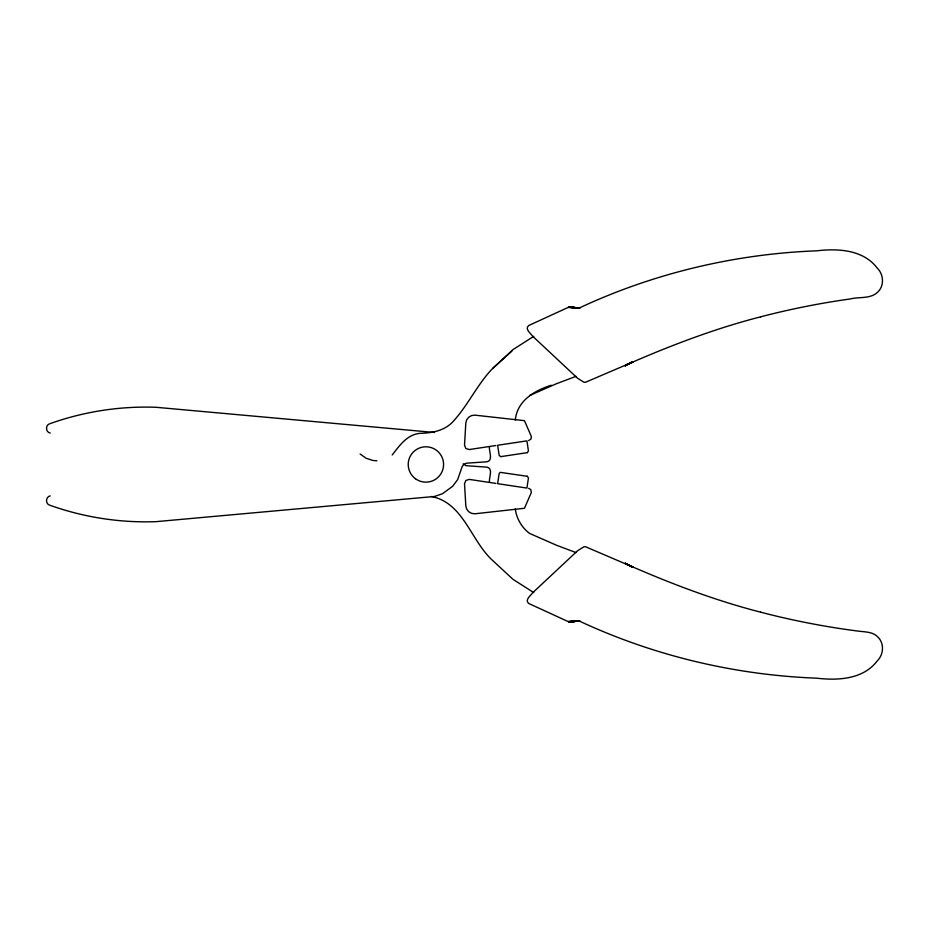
<?xml version="1.0" encoding="UTF-8"?>
<svg xmlns="http://www.w3.org/2000/svg" width="929" height="929" viewBox="0 0 929 929"><rect width="100%" height="100%" fill="white"/><g stroke="black" fill="none" stroke-linecap="round" stroke-linejoin="round"><path stroke-width="1.39" d="M579.522 307.882C653.25 273.405 734.92 253.896 816.614 250.83C837.633 248.368 863.099 249.495 877.104 267.947C883.793 274.287 884.571 285.969 877.522 292.31C870.206 299.173 858.988 296.641 850.058 298.987C819.947 303.179 789.673 309.241 760.619 316.835M760.619 612.165C792.6 620.537 825.951 627.005 859.116 631.221C865.352 631.975 872.737 631.836 877.522 636.69C884.571 643.031 883.793 654.713 877.104 661.053C863.099 679.505 837.633 680.632 816.614 678.17C734.816 675.058 653.621 655.711 579.417 621.095L568.653 621.466L579.766 621.071L568.85 621.745L578.523 621.083M489.513 482.186C488.549 478.307 493.647 468.541 487.04 467.159L466.207 465.696L463.13 463.954M515.281 420.013C517.256 400.759 534.175 390.703 551.222 385.233M533.792 336.31L512.924 349.652L492.579 368.534C476.751 384.92 467.589 406.403 451.877 422.788C443.296 431.161 431.102 433.1 419.641 433.344C406.832 434.795 399.377 445.815 392.189 454.989M492.579 368.534L511.833 351.15M760.735 316.801C714.761 328.599 669.333 345.913 625.612 365.202L632.788 362.02L585.444 382.295L583.842 382.167L577.548 378.219L532.596 336.17C530.68 333.302 524.513 329.029 528.647 325.556L569.152 306.965L576.224 307.894M625.171 365.759L631.894 362.02M529.611 395.522L556.494 383.7L576.015 376.35M50.224 495.865C45.626 496.667 45.184 503.797 49.643 505.155C83.645 517.337 119.946 522.969 156.037 521.657L434.505 496.469L442.471 493.74L452.644 486.308L457.683 479.55L462.189 466.521L464.012 464.175L466.799 463.165L487.04 461.783C493.647 460.389 488.549 450.635 489.513 446.756M527.173 452.667L528.462 451.111L526.929 440.857L497.63 445.27L499.187 455.512L500.87 456.627M528.636 440.601L531.051 438.929L531.342 436.467L524.455 420.663L474.94 415.147L471.607 415.565L468.704 417.237L466.66 419.896L465.812 423.148L464.523 445.188L465.87 448.51L469.308 449.543L495.923 445.525M500.719 456.65L527.324 452.644M576.224 621.106L569.152 622.035L528.647 603.444C524.513 599.971 530.668 595.698 532.596 592.83L577.548 550.781L583.842 546.833L585.444 546.705L632.73 566.957L625.612 563.798C669.333 583.087 714.749 600.401 760.735 612.199M576.177 621.118L569.256 622.058L577.501 620.99M577.42 621.06L569.047 621.966L578.662 621.013L568.954 621.873L579.905 620.99M568.653 307.534L579.766 307.929L568.862 307.255L578.523 307.917M374.108 460.598L376.884 460.796M579.905 308.01L568.954 307.127L578.651 307.998L569.047 307.034L577.42 307.94M577.513 308.01L569.256 306.942L576.177 307.882M434.505 432.473L156.037 407.285C119.946 405.973 83.645 411.605 49.643 423.787C45.184 425.145 45.626 432.275 50.224 433.065M527.324 476.298L500.208 472.35L499.152 473.546L497.63 483.672L526.929 488.073L528.462 477.831L527.196 476.275M495.923 483.417L469.308 479.399L465.87 480.432L464.523 483.754L465.812 505.794L466.66 509.046L468.704 511.705L471.607 513.377L474.94 513.783L524.455 508.279L531.342 492.463L530.773 489.595L528.636 488.34M431.311 496.492C463.559 502.728 470.806 540.713 492.579 560.408L512.924 579.29L533.792 592.632M373.179 460.529L366.119 458.276L360.104 453.956M576.015 552.592L556.494 545.242L529.611 533.42C521.784 527.626 516.501 518.591 515.281 508.918M625.577 563.752L632.73 566.957M631.975 362.031L625.217 365.712L632.068 362.055M632.15 362.055L625.287 365.654L632.15 362.055M632.394 362.066L625.368 365.538L632.394 362.066M632.544 362.066L625.472 365.387L632.603 362.055M632.73 362.043L625.577 365.248L632.788 362.02M632.603 566.945L625.472 563.613L632.533 566.934M632.394 566.934L625.403 563.52L632.394 566.934M632.15 566.945L625.31 563.392L632.15 566.945M632.068 566.945L625.217 563.288L631.975 566.969M415.495 478.76A17.674 17.674 0 0 0 443.481 466.335A17.674 17.674 0 0 0 418.724 448.312A17.674 17.674 0 0 0 415.495 478.76"/></g></svg>
